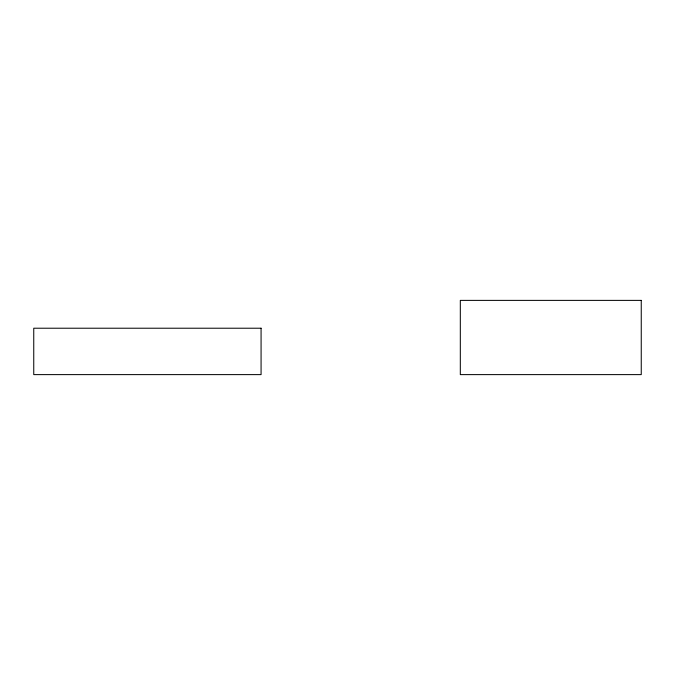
<?xml version="1.0" encoding="UTF-8"?>
<svg xmlns="http://www.w3.org/2000/svg" width="675" height="675" viewBox="0 0 675 675"><rect width="100%" height="100%" fill="white"/><g stroke="black" fill="none" stroke-linecap="round" stroke-linejoin="round"><path stroke-width="1.01" d="M641.25 300.383L460.316 300.383L460.316 374.617L641.25 374.617L641.25 300.383M261.073 328.219L33.75 328.219L33.75 374.617L261.073 374.617L261.073 328.219"/></g></svg>
